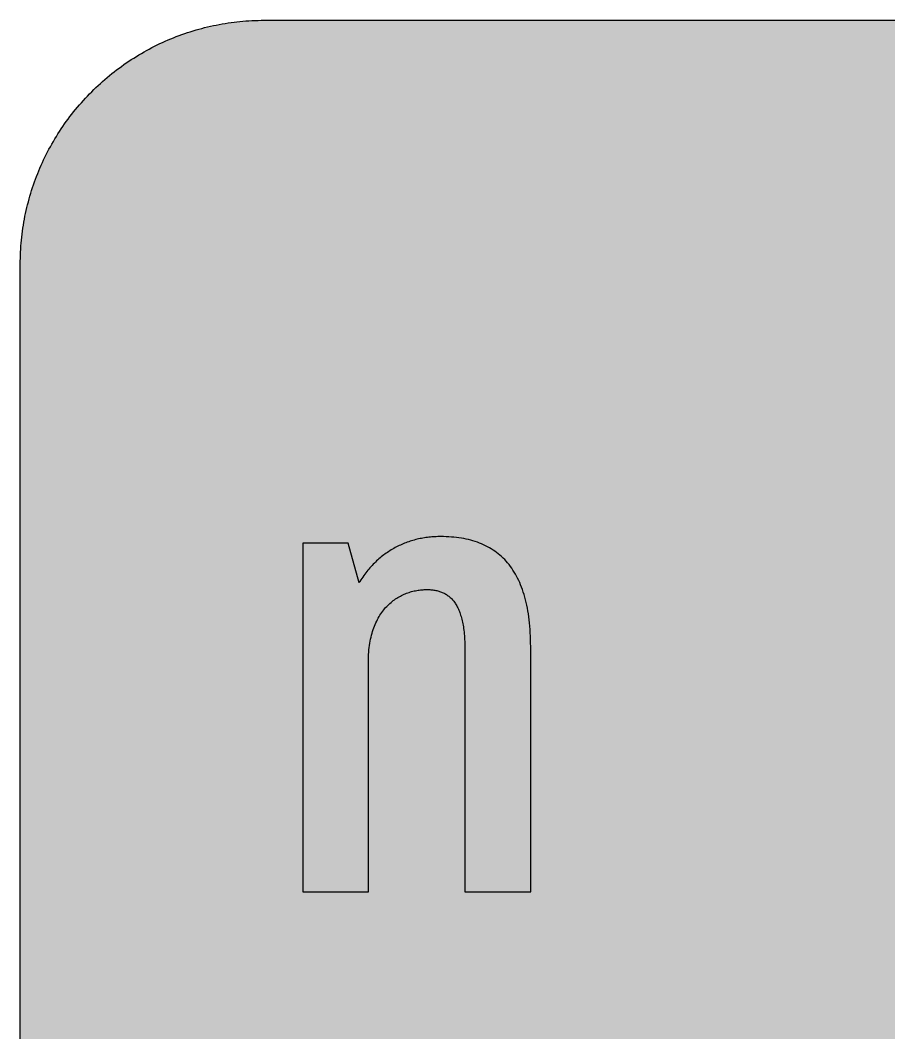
# Model space of a CAD drawing. Header units: millimetres. Extents: x 0 to 212, y 0 to 116.
# Drawn here: x 0.1 to 50.3, y 57.9 to 116.5 of the extents above; entities that cross this region are included whole.
import ezdxf

# ---------------------------------------------------------------- set-up
doc = ezdxf.new("R2010")
doc.units = ezdxf.units.MM

msp = doc.modelspace()

# ---------------------------------------------------------------- hatches: boundary and pattern name
for color, points in [(254, [(14.1633, 0.0536), (13.9878, 0.0533), (13.8125, 0.0559), (13.6373, 0.061), (13.462, 0.0686), (13.2893, 0.0787), (13.114, 0.0914), (12.9413, 0.1041), (12.7686, 0.1219), (12.5959, 0.1397), (12.4231, 0.16), (12.2504, 0.1829), (12.0777, 0.2057), (11.9075, 0.2337), (11.7373, 0.2616), (11.5672, 0.2921), (11.397, 0.3251), (11.2268, 0.3607), (11.0592, 0.3988), (10.8915, 0.4369), (10.7239, 0.4775), (10.5562, 0.5207), (10.3886, 0.5664), (10.2235, 0.6121), (10.0584, 0.6629), (9.8933, 0.7137), (9.7307, 0.7671), (9.5682, 0.8204), (9.4056, 0.8788), (9.2431, 0.9373), (9.083, 0.9982), (8.923, 1.0617), (8.763, 1.1252), (8.6055, 1.1938), (8.4455, 1.2624), (8.2906, 1.331), (8.1331, 1.4046), (7.9781, 1.4783), (7.8232, 1.5545), (7.6708, 1.6332), (7.5184, 1.7145), (7.366, 1.7958), (7.2161, 1.8796), (7.0663, 1.966), (6.919, 2.0523), (6.7716, 2.1438), (6.6243, 2.2352), (6.4795, 2.3266), (6.3348, 2.4232), (6.19, 2.5197), (6.0477, 2.6187), (5.908, 2.7178), (5.7683, 2.8194), (5.6286, 2.9235), (5.4915, 3.0302), (5.3543, 3.1369), (5.2197, 3.2461), (5.0851, 3.3579), (4.953, 3.4722), (4.8209, 3.5865), (4.6914, 3.7033), (4.5644, 3.8202), (4.4348, 3.9395), (4.3104, 4.0615), (4.1859, 4.1859), (4.0615, 4.3104), (3.9395, 4.4348), (3.8202, 4.5618), (3.7033, 4.6914), (3.5865, 4.8209), (3.4722, 4.953), (3.3579, 5.0851), (3.2487, 5.2197), (3.1369, 5.3543), (3.0302, 5.4915), (2.9235, 5.6286), (2.8194, 5.7683), (2.7178, 5.908), (2.6187, 6.0477), (2.5197, 6.19), (2.4232, 6.3348), (2.3266, 6.477), (2.2352, 6.6243), (2.1438, 6.7691), (2.0523, 6.919), (1.966, 7.0663), (1.8796, 7.2161), (1.7958, 7.366), (1.7145, 7.5184), (1.6332, 7.6708), (1.5545, 7.8232), (1.4783, 7.9781), (1.4046, 8.1331), (1.331, 8.2906), (1.2598, 8.4455), (1.1913, 8.603), (1.1252, 8.763), (1.0592, 8.923), (0.9982, 9.083), (0.9373, 9.2431), (0.8763, 9.4056), (0.8204, 9.5682), (0.7645, 9.7307), (0.7112, 9.8933), (0.6604, 10.0584), (0.6121, 10.2235), (0.5639, 10.3911), (0.5207, 10.5562), (0.4775, 10.7239), (0.4343, 10.8915), (0.3962, 11.0592), (0.3607, 11.2268), (0.3251, 11.397), (0.2921, 11.5672), (0.2616, 11.7373), (0.2311, 11.9075), (0.2057, 12.0802), (0.1803, 12.2504), (0.1575, 12.4231), (0.1372, 12.5959), (0.1194, 12.7686), (0.1041, 12.9413), (0.0889, 13.1166), (0.0787, 13.2893), (0.0686, 13.4645), (0.061, 13.6373), (0.0559, 13.8125), (0.0508, 13.9878), (0.0508, 14.163), (0.0522, 102.3592), (0.0508, 102.5322), (0.0559, 102.7074), (0.061, 102.8827), (0.0686, 103.058), (0.0787, 103.2307), (0.0889, 103.4059), (0.1041, 103.5787), (0.1194, 103.7514), (0.1372, 103.9241), (0.1575, 104.0968), (0.1803, 104.2695), (0.2057, 104.4423), (0.2311, 104.6124), (0.2616, 104.7826), (0.2921, 104.9528), (0.3251, 105.123), (0.3607, 105.2932), (0.3962, 105.4608), (0.4343, 105.6284), (0.4775, 105.7961), (0.5207, 105.9637), (0.5639, 106.1314), (0.6121, 106.2965), (0.6604, 106.4616), (0.7112, 106.6267), (0.7645, 106.7892), (0.8204, 106.9518), (0.8763, 107.1143), (0.9373, 107.2769), (0.9982, 107.4369), (1.0592, 107.5969), (1.1252, 107.757), (1.1913, 107.9144), (1.2598, 108.0745), (1.331, 108.2294), (1.4046, 108.3869), (1.4783, 108.5418), (1.5545, 108.6968), (1.6332, 108.8492), (1.7145, 109.0016), (1.7958, 109.154), (1.8796, 109.3038), (1.966, 109.4537), (2.0523, 109.601), (2.1438, 109.7483), (2.2352, 109.8956), (2.3266, 110.0404), (2.4232, 110.1852), (2.5197, 110.33), (2.6187, 110.4722), (2.7178, 110.6119), (2.8194, 110.7516), (2.9235, 110.8913), (3.0302, 111.0285), (3.1369, 111.1656), (3.2487, 111.3003), (3.3579, 111.4349), (3.4722, 111.567), (3.5865, 111.699), (3.7033, 111.8286), (3.8202, 111.9556), (3.9395, 112.0851), (4.0615, 112.2096), (4.1859, 112.334), (4.3104, 112.4585), (4.4348, 112.5804), (4.5644, 112.6998), (4.6914, 112.8166), (4.8209, 112.9335), (4.953, 113.0478), (5.0851, 113.1621), (5.2197, 113.2713), (5.3543, 113.3831), (5.4915, 113.4897), (5.6286, 113.5964), (5.7683, 113.7006), (5.908, 113.8022), (6.0477, 113.9012), (6.19, 114.0003), (6.3348, 114.0968), (6.4795, 114.1933), (6.6243, 114.2848), (6.7716, 114.3762), (6.919, 114.4676), (7.0663, 114.554), (7.2161, 114.6404), (7.366, 114.7242), (7.5184, 114.8055), (7.6708, 114.8867), (7.8232, 114.9655), (7.9781, 115.0417), (8.1331, 115.1153), (8.2906, 115.189), (8.4455, 115.2601), (8.6055, 115.3287), (8.763, 115.3947), (8.923, 115.4608), (9.083, 115.5217), (9.2431, 115.5827), (9.4056, 115.6437), (9.5682, 115.6995), (9.7307, 115.7554), (9.8933, 115.8088), (10.0584, 115.8596), (10.2235, 115.9078), (10.3886, 115.9561), (10.5562, 115.9993), (10.7239, 116.0424), (10.8915, 116.0856), (11.0592, 116.1237), (11.2268, 116.1593), (11.397, 116.1948), (11.5672, 116.2279), (11.7373, 116.2583), (11.9075, 116.2888), (12.0777, 116.3142), (12.2504, 116.3396), (12.4231, 116.3625), (12.5959, 116.3828), (12.7686, 116.4006), (12.9413, 116.4158), (13.114, 116.4311), (13.2893, 116.4412), (13.462, 116.4514), (13.6373, 116.459), (13.8125, 116.4641), (13.9878, 116.4692), (14.163, 116.4692), (197.6078, 116.4703), (197.7822, 116.4692), (197.9574, 116.4641), (198.1327, 116.459), (198.3054, 116.4514), (198.4807, 116.4412), (198.6534, 116.4311), (198.8287, 116.4158), (199.0014, 116.4006), (199.1741, 116.3828), (199.3468, 116.3625), (199.5195, 116.3396), (199.6897, 116.3142), (199.8624, 116.2888), (200.0326, 116.2583), (200.2028, 116.2279), (200.373, 116.1948), (200.5432, 116.1593), (200.7108, 116.1237), (200.8784, 116.0856), (201.0461, 116.0424), (201.2137, 115.9993), (201.3788, 115.9561), (201.5465, 115.9078), (201.7116, 115.8596), (201.8767, 115.8088), (202.0392, 115.7554), (202.2018, 115.6995), (202.3643, 115.6437), (202.5269, 115.5827), (202.6869, 115.5217), (202.8469, 115.4608), (203.007, 115.3947), (203.167, 115.3287), (203.3245, 115.2601), (203.4794, 115.189), (203.6369, 115.1153), (203.7918, 115.0417), (203.9468, 114.9655), (204.0992, 114.8867), (204.2516, 114.8055), (204.404, 114.7242), (204.5538, 114.6404), (204.7037, 114.554), (204.8535, 114.4676), (205.0009, 114.3762), (205.1456, 114.2848), (205.293, 114.1933), (205.4352, 114.0968), (205.58, 114.0003), (205.7222, 113.9012), (205.8619, 113.8022), (206.0016, 113.7006), (206.1413, 113.5964), (206.2785, 113.4897), (206.4156, 113.3831), (206.5503, 113.2713), (206.6849, 113.1621), (206.817, 113.0478), (206.949, 112.9335), (207.0786, 112.8166), (207.2081, 112.6998), (207.3351, 112.5804), (207.4596, 112.4585), (207.584, 112.334), (207.7085, 112.2096), (207.8304, 112.0851), (207.9498, 111.9556), (208.0666, 111.8286), (208.1835, 111.699), (208.2978, 111.567), (208.4121, 111.4349), (208.5238, 111.3003), (208.6331, 111.1656), (208.7397, 111.0285), (208.8464, 110.8913), (208.9506, 110.7516), (209.0522, 110.6119), (209.1512, 110.4722), (209.2503, 110.33), (209.3468, 110.1852), (209.4433, 110.0404), (209.5348, 109.8956), (209.6262, 109.7483), (209.7176, 109.601), (209.804, 109.4537), (209.8904, 109.3038), (209.9742, 109.154), (210.0555, 109.0016), (210.1367, 108.8492), (210.2155, 108.6968), (210.2917, 108.5418), (210.3653, 108.3869), (210.439, 108.2294), (210.5076, 108.0745), (210.5762, 107.9144), (210.6447, 107.757), (210.7082, 107.5969), (210.7717, 107.4369), (210.8327, 107.2769), (210.8911, 107.1143), (210.9495, 106.9518), (211.0029, 106.7892), (211.0562, 106.6267), (211.107, 106.4616), (211.1578, 106.2965), (211.2035, 106.1314), (211.2493, 105.9637), (211.2924, 105.7961), (211.3331, 105.6284), (211.3712, 105.4608), (211.4093, 105.2932), (211.4448, 105.123), (211.4779, 104.9528), (211.5083, 104.7826), (211.5363, 104.6124), (211.5642, 104.4423), (211.5871, 104.2695), (211.6099, 104.0968), (211.6303, 103.9241), (211.648, 103.7514), (211.6658, 103.5787), (211.6785, 103.4059), (211.6912, 103.2307), (211.7014, 103.058), (211.709, 102.8827), (211.7141, 102.7074), (211.7166, 102.5322), (211.7166, 102.3569), (211.7189, 14.1647), (211.7166, 13.9878), (211.7141, 13.8125), (211.709, 13.6373), (211.7014, 13.4645), (211.6912, 13.2893), (211.6785, 13.1166), (211.6658, 12.9413), (211.648, 12.7686), (211.6303, 12.5959), (211.6099, 12.4231), (211.5871, 12.2504), (211.5642, 12.0802), (211.5363, 11.9075), (211.5083, 11.7373), (211.4779, 11.5672), (211.4448, 11.397), (211.4093, 11.2268), (211.3712, 11.0592), (211.3331, 10.8915), (211.2924, 10.7239), (211.2493, 10.5562), (211.2035, 10.3911), (211.1578, 10.2235), (211.107, 10.0584), (211.0562, 9.8933), (211.0029, 9.7307), (210.9495, 9.5682), (210.8911, 9.4056), (210.8327, 9.2431), (210.7717, 9.083), (210.7082, 8.923), (210.6447, 8.763), (210.5762, 8.603), (210.5076, 8.4455), (210.439, 8.2906), (210.3653, 8.1331), (210.2917, 7.9781), (210.2155, 7.8232), (210.1367, 7.6708), (210.0555, 7.5184), (209.9742, 7.366), (209.8904, 7.2161), (209.804, 7.0663), (209.7176, 6.919), (209.6262, 6.7691), (209.5348, 6.6243), (209.4433, 6.477), (209.3468, 6.3348), (209.2503, 6.19), (209.1512, 6.0477), (209.0522, 5.908), (208.9506, 5.7683), (208.8464, 5.6286), (208.7397, 5.4915), (208.6331, 5.3543), (208.5238, 5.2197), (208.4121, 5.0851), (208.2978, 4.953), (208.1835, 4.8209), (208.0666, 4.6914), (207.9498, 4.5618), (207.8304, 4.4348), (207.7085, 4.3104), (207.584, 4.1859), (207.4596, 4.0615), (207.3351, 3.9395), (207.2081, 3.8202), (207.0786, 3.7033), (206.949, 3.5865), (206.817, 3.4722), (206.6849, 3.3579), (206.5503, 3.2461), (206.4156, 3.1369), (206.2785, 3.0302), (206.1413, 2.9235), (206.0016, 2.8194), (205.8619, 2.7178), (205.7222, 2.6187), (205.58, 2.5197), (205.4352, 2.4232), (205.293, 2.3266), (205.1456, 2.2352), (205.0009, 2.1438), (204.8535, 2.0523), (204.7037, 1.966), (204.5538, 1.8796), (204.404, 1.7958), (204.2516, 1.7145), (204.0992, 1.6332), (203.9468, 1.5545), (203.7918, 1.4783), (203.6369, 1.4046), (203.4794, 1.331), (203.3245, 1.2624), (203.167, 1.1938), (203.007, 1.1252), (202.8469, 1.0617), (202.6869, 0.9982), (202.5269, 0.9373), (202.3643, 0.8788), (202.2018, 0.8204), (202.0392, 0.7671), (201.8767, 0.7137), (201.7116, 0.6629), (201.5465, 0.6121), (201.3788, 0.5664), (201.2137, 0.5207), (201.0461, 0.4775), (200.8784, 0.4369), (200.7108, 0.3988), (200.5432, 0.3607), (200.373, 0.3251), (200.2028, 0.2921), (200.0326, 0.2616), (199.8624, 0.2337), (199.6897, 0.2057), (199.5195, 0.1829), (199.3468, 0.16), (199.1741, 0.1397), (199.0014, 0.1219), (198.8287, 0.1041), (198.6534, 0.0914), (198.4807, 0.0787), (198.3054, 0.0686), (198.1327, 0.061), (197.9574, 0.0559), (197.7822, 0.0533), (197.6069, 0.0533)]), (59, [(29.5949, 66.0231), (29.5949, 80.2248), (29.5935, 80.4291), (29.5885, 80.6298), (29.5808, 80.8304), (29.5732, 81.0235), (29.5605, 81.214), (29.5453, 81.4019), (29.5275, 81.5873), (29.5097, 81.7677), (29.4869, 81.9429), (29.4615, 82.1182), (29.4335, 82.2884), (29.403, 82.4535), (29.37, 82.616), (29.3345, 82.7761), (29.2964, 82.931), (29.2557, 83.0834), (29.2125, 83.2333), (29.1668, 83.378), (29.1186, 83.5203), (29.0678, 83.66), (29.0144, 83.7946), (28.9585, 83.9267), (28.9001, 84.0562), (28.8392, 84.1807), (28.7757, 84.3026), (28.7096, 84.422), (28.641, 84.5363), (28.5699, 84.648), (28.4963, 84.7573), (28.4201, 84.8639), (28.3413, 84.9655), (28.26, 85.0646), (28.1762, 85.1611), (28.0899, 85.2526), (28.001, 85.3415), (27.9095, 85.4278), (27.8181, 85.5116), (27.7216, 85.5904), (27.6225, 85.6666), (27.5209, 85.7402), (27.4193, 85.8114), (27.3126, 85.8774), (27.2059, 85.9409), (27.0942, 86.0019), (26.9824, 86.0603), (26.8681, 86.1136), (26.7487, 86.167), (26.6294, 86.2152), (26.5074, 86.2609), (26.383, 86.3041), (26.256, 86.3422), (26.1264, 86.3803), (25.9944, 86.4133), (25.8597, 86.4438), (25.7251, 86.4718), (25.5854, 86.4946), (25.4457, 86.5175), (25.3009, 86.5353), (25.1562, 86.5505), (25.0063, 86.5632), (24.8564, 86.5734), (24.704, 86.581), (24.5491, 86.5861), (24.3916, 86.5861), (24.3053, 86.5861), (24.2189, 86.5861), (24.1325, 86.581), (24.0462, 86.5784), (23.9598, 86.5734), (23.8735, 86.5657), (23.7871, 86.5581), (23.7007, 86.548), (23.6144, 86.5378), (23.5306, 86.5276), (23.4467, 86.5149), (23.3604, 86.4997), (23.2766, 86.4845), (23.1927, 86.4692), (23.1089, 86.4489), (23.0251, 86.4311), (22.9438, 86.4108), (22.86, 86.3879), (22.7787, 86.3651), (22.6974, 86.3422), (22.6162, 86.3168), (22.5349, 86.2889), (22.4536, 86.2609), (22.3749, 86.2305), (22.2936, 86.2), (22.2148, 86.1695), (22.1361, 86.1339), (22.0574, 86.1009), (21.9812, 86.0628), (21.9024, 86.0273), (21.8262, 85.9866), (21.75, 85.9485), (21.6738, 85.9053), (21.6002, 85.8622), (21.524, 85.819), (21.4503, 85.7733), (21.3766, 85.725), (21.3055, 85.6767), (21.2319, 85.6259), (21.1607, 85.5751), (21.0896, 85.5243), (21.0185, 85.4685), (20.9499, 85.4126), (20.8813, 85.3567), (20.8128, 85.2983), (20.7442, 85.2373), (20.6781, 85.1764), (20.6121, 85.1154), (20.5461, 85.0494), (20.4826, 84.9859), (20.4165, 84.9173), (20.3556, 84.8487), (20.2921, 84.7801), (20.2311, 84.7065), (20.1701, 84.6353), (20.1092, 84.5591), (20.0508, 84.4829), (19.9923, 84.4067), (19.9339, 84.328), (19.878, 84.2467), (19.8222, 84.1654), (19.7663, 84.0816), (19.7129, 83.9978), (19.6596, 83.9089), (19.0391, 86.2016), (16.3999, 86.2016), (16.3999, 66.0231), (20.2036, 66.0231), (20.2036, 79.332), (20.2032, 79.4766), (20.2082, 79.6188), (20.2133, 79.7585), (20.2235, 79.8957), (20.2362, 80.0303), (20.2489, 80.1599), (20.2667, 80.2894), (20.2844, 80.4139), (20.3073, 80.5358), (20.3302, 80.6552), (20.3556, 80.772), (20.3835, 80.8863), (20.414, 80.9955), (20.447, 81.1047), (20.48, 81.2089), (20.5181, 81.313), (20.5562, 81.4121), (20.5943, 81.5086), (20.6375, 81.6051), (20.6807, 81.6966), (20.7264, 81.7855), (20.7721, 81.8718), (20.8204, 81.9582), (20.8712, 82.0395), (20.922, 82.1182), (20.9753, 82.1944), (21.0312, 82.2706), (21.0871, 82.3417), (21.143, 82.4103), (21.2014, 82.4789), (21.2623, 82.5424), (21.3233, 82.6059), (21.3843, 82.6668), (21.4478, 82.7253), (21.5113, 82.7811), (21.5773, 82.8345), (21.6433, 82.8853), (21.7094, 82.9335), (21.778, 82.9818), (21.844, 83.025), (21.9151, 83.0682), (21.9837, 83.1088), (22.0548, 83.1469), (22.1259, 83.185), (22.1971, 83.218), (22.2682, 83.251), (22.3393, 83.2815), (22.413, 83.3095), (22.4841, 83.3374), (22.5577, 83.3603), (22.6314, 83.3831), (22.7051, 83.406), (22.7787, 83.4238), (22.8524, 83.4415), (22.926, 83.4568), (22.9997, 83.472), (23.0734, 83.4847), (23.1445, 83.4949), (23.2181, 83.5025), (23.2918, 83.5101), (23.3629, 83.5152), (23.4366, 83.5203), (23.5077, 83.5228), (23.5788, 83.5228), (23.6398, 83.5228), (23.7007, 83.5203), (23.7617, 83.5177), (23.8201, 83.5127), (23.8785, 83.5076), (23.937, 83.5025), (23.9954, 83.4923), (24.0513, 83.4847), (24.1071, 83.4746), (24.163, 83.4619), (24.2189, 83.4492), (24.2722, 83.4339), (24.3256, 83.4161), (24.3789, 83.3984), (24.4297, 83.3806), (24.4805, 83.3577), (24.5313, 83.3374), (24.5796, 83.312), (24.6278, 83.2866), (24.6761, 83.2587), (24.7218, 83.2307), (24.7675, 83.2002), (24.8133, 83.1672), (24.8564, 83.1342), (24.9022, 83.0986), (24.9428, 83.0605), (24.986, 83.0199), (25.0266, 82.9793), (25.0647, 82.9361), (25.1028, 82.8904), (25.1409, 82.8446), (25.179, 82.7938), (25.2146, 82.743), (25.2501, 82.6897), (25.2832, 82.6364), (25.3162, 82.5779), (25.3492, 82.5195), (25.3797, 82.4586), (25.4102, 82.3951), (25.4381, 82.329), (25.466, 82.2604), (25.4914, 82.1893), (25.5168, 82.1182), (25.5422, 82.042), (25.5651, 81.9658), (25.588, 81.8871), (25.6108, 81.8058), (25.6286, 81.722), (25.6489, 81.6356), (25.6667, 81.5467), (25.6845, 81.4553), (25.6997, 81.3613), (25.7124, 81.2648), (25.7251, 81.1657), (25.7378, 81.0641), (25.748, 80.96), (25.7581, 80.8533), (25.7658, 80.7441), (25.7734, 80.6323), (25.7785, 80.5155), (25.7835, 80.3986), (25.7886, 80.2792), (25.7886, 80.1548), (25.7912, 80.0303), (25.7912, 66.0231)])]:
    msp.add_hatch(color=color).paths.add_polyline_path(points)
h = msp.add_hatch(color=59)
h.paths.add_polyline_path([(14.1633, 3.5814), (13.8887, 3.5839), (13.6169, 3.5941), (13.3477, 3.6119), (13.081, 3.6347), (12.8143, 3.6652), (12.5501, 3.7008), (12.2885, 3.7465), (12.0294, 3.7948), (11.7729, 3.8506), (11.5164, 3.9141), (11.2649, 3.9827), (11.016, 4.0564), (10.7671, 4.1351), (10.5232, 4.2215), (10.2819, 4.3129), (10.0432, 4.412), (9.8069, 4.5161), (9.5733, 4.6228), (9.3447, 4.7371), (9.1186, 4.8565), (8.8951, 4.9809), (8.6741, 5.113), (8.4582, 5.2476), (8.2448, 5.3873), (8.0366, 5.5321), (7.8308, 5.682), (7.6276, 5.8369), (7.4295, 5.9969), (7.2365, 6.1595), (7.046, 6.3297), (6.8605, 6.5024), (6.6777, 6.6802), (6.5024, 6.8605), (6.3271, 7.046), (6.1595, 7.2365), (5.9969, 7.432), (5.8369, 7.6302), (5.682, 7.8308), (5.5321, 8.0366), (5.3873, 8.2448), (5.2451, 8.4582), (5.1105, 8.6741), (4.9809, 8.8951), (4.8565, 9.1186), (4.7371, 9.3447), (4.6228, 9.5758), (4.5136, 9.8069), (4.4094, 10.0432), (4.3129, 10.2819), (4.2215, 10.5232), (4.1351, 10.7696), (4.0538, 11.016), (3.9802, 11.2649), (3.9116, 11.5189), (3.8506, 11.7729), (3.7948, 12.0294), (3.744, 12.2911), (3.7008, 12.5527), (3.6627, 12.8143), (3.6322, 13.081), (3.6093, 13.3502), (3.5916, 13.6195), (3.5814, 13.8913), (3.5789, 14.163), (3.58, 102.3592), (3.5814, 102.6312), (3.5916, 102.903), (3.6093, 103.1723), (3.6322, 103.439), (3.6627, 103.7057), (3.7008, 103.9698), (3.744, 104.2314), (3.7948, 104.4905), (3.8506, 104.7471), (3.9116, 105.0036), (3.9802, 105.2551), (4.0538, 105.504), (4.1351, 105.7529), (4.2215, 105.9967), (4.3129, 106.238), (4.4094, 106.4768), (4.5136, 106.713), (4.6228, 106.9467), (4.7371, 107.1753), (4.8565, 107.4014), (4.9809, 107.6249), (5.1105, 107.8459), (5.2451, 108.0618), (5.3873, 108.2751), (5.5321, 108.4834), (5.682, 108.6891), (5.8369, 108.8923), (5.9969, 109.0905), (6.1595, 109.2835), (6.3271, 109.474), (6.5024, 109.6594), (6.6777, 109.8423), (6.8605, 110.0176), (7.046, 110.1928), (7.2365, 110.3605), (7.4295, 110.523), (7.6276, 110.683), (7.8308, 110.838), (8.0366, 110.9878), (8.2448, 111.1326), (8.4582, 111.2749), (8.6741, 111.4095), (8.8951, 111.539), (9.1186, 111.6635), (9.3447, 111.7829), (9.5733, 111.8972), (9.8069, 112.0064), (10.0432, 112.1105), (10.2819, 112.207), (10.5232, 112.2985), (10.7671, 112.3848), (11.016, 112.4661), (11.2649, 112.5398), (11.5164, 112.6084), (11.7729, 112.6693), (12.0294, 112.7252), (12.2885, 112.776), (12.5501, 112.8192), (12.8143, 112.8573), (13.081, 112.8878), (13.3477, 112.9106), (13.6169, 112.9284), (13.8887, 112.9386), (14.163, 112.9411), (197.6078, 112.9425), (197.8787, 112.9386), (198.1505, 112.9284), (198.4197, 112.9106), (198.689, 112.8878), (198.9557, 112.8573), (199.2173, 112.8192), (199.4789, 112.776), (199.7405, 112.7252), (199.9971, 112.6693), (200.2511, 112.6084), (200.5051, 112.5398), (200.754, 112.4661), (201.0004, 112.3848), (201.2467, 112.2985), (201.488, 112.207), (201.7268, 112.1105), (201.963, 112.0064), (202.1942, 111.8972), (202.4253, 111.7829), (202.6514, 111.6635), (202.8749, 111.539), (203.0959, 111.4095), (203.3118, 111.2749), (203.5251, 111.1326), (203.7334, 110.9878), (203.9391, 110.838), (204.1398, 110.683), (204.3379, 110.523), (204.5335, 110.3605), (204.724, 110.1928), (204.9094, 110.0176), (205.0898, 109.8423), (205.2676, 109.6594), (205.4403, 109.474), (205.6105, 109.2835), (205.773, 109.0905), (205.933, 108.8923), (206.088, 108.6891), (206.2378, 108.4834), (206.3826, 108.2751), (206.5223, 108.0618), (206.6569, 107.8459), (206.789, 107.6249), (206.9135, 107.4014), (207.0329, 107.1753), (207.1472, 106.9467), (207.2538, 106.713), (207.358, 106.4768), (207.457, 106.238), (207.5485, 105.9967), (207.6348, 105.7529), (207.7136, 105.504), (207.7872, 105.2551), (207.8558, 105.0036), (207.9193, 104.7471), (207.9752, 104.4905), (208.0235, 104.2314), (208.0692, 103.9698), (208.1047, 103.7057), (208.1352, 103.439), (208.1581, 103.1723), (208.1759, 102.903), (208.186, 102.6312), (208.1911, 102.3569), (208.1911, 14.1647), (208.186, 13.8913), (208.1759, 13.6195), (208.1581, 13.3502), (208.1352, 13.081), (208.1047, 12.8143), (208.0692, 12.5527), (208.0235, 12.2911), (207.9752, 12.0294), (207.9193, 11.7729), (207.8558, 11.5189), (207.7872, 11.2649), (207.7136, 11.016), (207.6348, 10.7696), (207.5485, 10.5232), (207.457, 10.2819), (207.358, 10.0432), (207.2538, 9.8069), (207.1472, 9.5758), (207.0329, 9.3447), (206.9135, 9.1186), (206.789, 8.8951), (206.6569, 8.6741), (206.5223, 8.4582), (206.3826, 8.2448), (206.2378, 8.0366), (206.088, 7.8308), (205.933, 7.6302), (205.773, 7.432), (205.6105, 7.2365), (205.4403, 7.046), (205.2676, 6.8605), (205.0898, 6.6802), (204.9094, 6.5024), (204.724, 6.3297), (204.5335, 6.1595), (204.3379, 5.9969), (204.1398, 5.8369), (203.9391, 5.682), (203.7334, 5.5321), (203.5251, 5.3873), (203.3118, 5.2476), (203.0959, 5.113), (202.8749, 4.9809), (202.6514, 4.8565), (202.4253, 4.7371), (202.1942, 4.6228), (201.963, 4.5161), (201.7268, 4.412), (201.488, 4.3129), (201.2467, 4.2215), (201.0004, 4.1351), (200.754, 4.0564), (200.5051, 3.9827), (200.2511, 3.9141), (199.9971, 3.8506), (199.7405, 3.7948), (199.4789, 3.7465), (199.2173, 3.7008), (198.9557, 3.6652), (198.689, 3.6347), (198.4197, 3.6119), (198.1505, 3.5941), (197.8787, 3.5839), (197.6069, 3.5789)])
h.paths.add_polyline_path([(14.1633, 8.8731), (14.0259, 8.8748), (13.8887, 8.8798), (13.7541, 8.8875), (13.622, 8.9002), (13.4874, 8.9154), (13.3553, 8.9332), (13.2258, 8.9535), (13.0962, 8.9789), (12.9667, 9.0068), (12.8397, 9.0373), (12.7127, 9.0729), (12.5882, 9.1084), (12.4663, 9.1491), (12.3419, 9.1923), (12.2225, 9.238), (12.1031, 9.2888), (11.9837, 9.3396), (11.8694, 9.3929), (11.7526, 9.4513), (11.6408, 9.5098), (11.5291, 9.5733), (11.4198, 9.6368), (11.3106, 9.7053), (11.2039, 9.7765), (11.0998, 9.8476), (10.9957, 9.9238), (10.8966, 10), (10.7975, 10.0787), (10.6985, 10.1625), (10.6045, 10.2464), (10.5105, 10.3327), (10.4216, 10.4216), (10.3327, 10.5131), (10.2464, 10.6045), (10.16, 10.701), (10.0787, 10.7975), (10, 10.8966), (9.9212, 10.9982), (9.8476, 11.0998), (9.7739, 11.2039), (9.7053, 11.3106), (9.6368, 11.4198), (9.5707, 11.5291), (9.5098, 11.6408), (9.4488, 11.7551), (9.3929, 11.8694), (9.337, 11.9863), (9.2862, 12.1031), (9.238, 12.2225), (9.1923, 12.3444), (9.1491, 12.4663), (9.1084, 12.5908), (9.0703, 12.7152), (9.0373, 12.8397), (9.0068, 12.9692), (8.9789, 13.0962), (8.9535, 13.2258), (8.9306, 13.3579), (8.9129, 13.4899), (8.8976, 13.622), (8.8849, 13.7566), (8.8773, 13.8913), (8.8722, 14.0259), (8.8697, 14.163), (8.8717, 102.3592), (8.8722, 102.4941), (8.8773, 102.6312), (8.8849, 102.7659), (8.8976, 102.8979), (8.9129, 103.0326), (8.9306, 103.1646), (8.9535, 103.2942), (8.9789, 103.4237), (9.0068, 103.5533), (9.0373, 103.6803), (9.0703, 103.8073), (9.1084, 103.9317), (9.1491, 104.0536), (9.1923, 104.1781), (9.238, 104.2975), (9.2862, 104.4169), (9.337, 104.5362), (9.3929, 104.6505), (9.4488, 104.7674), (9.5098, 104.8791), (9.5707, 104.9909), (9.6368, 105.1001), (9.7053, 105.2093), (9.7739, 105.316), (9.8476, 105.4202), (9.9212, 105.5243), (10, 105.6234), (10.0787, 105.7224), (10.16, 105.8215), (10.2464, 105.9155), (10.3327, 106.0094), (10.4216, 106.0983), (10.5105, 106.1872), (10.6045, 106.2736), (10.6985, 106.36), (10.7975, 106.4412), (10.8966, 106.52), (10.9957, 106.5987), (11.0998, 106.6724), (11.2039, 106.746), (11.3106, 106.8146), (11.4198, 106.8832), (11.5291, 106.9492), (11.6408, 107.0102), (11.7526, 107.0712), (11.8694, 107.127), (11.9837, 107.1829), (12.1031, 107.2337), (12.2225, 107.282), (12.3419, 107.3277), (12.4663, 107.3709), (12.5882, 107.4115), (12.7127, 107.4496), (12.8397, 107.4826), (12.9667, 107.5131), (13.0962, 107.5411), (13.2258, 107.5665), (13.3553, 107.5893), (13.4874, 107.6071), (13.622, 107.6223), (13.7541, 107.635), (13.8887, 107.6427), (14.0259, 107.6477), (14.163, 107.6503), (197.6078, 107.6508), (197.7441, 107.6477), (197.8787, 107.6427), (198.0133, 107.635), (198.1479, 107.6223), (198.28, 107.6071), (198.4121, 107.5893), (198.5442, 107.5665), (198.6737, 107.5411), (198.8007, 107.5131), (198.9303, 107.4826), (199.0547, 107.4496), (199.1792, 107.4115), (199.3036, 107.3709), (199.4256, 107.3277), (199.5475, 107.282), (199.6669, 107.2337), (199.7837, 107.1829), (199.9005, 107.127), (200.0148, 107.0712), (200.1291, 107.0102), (200.2409, 106.9492), (200.3501, 106.8832), (200.4593, 106.8146), (200.566, 106.746), (200.6702, 106.6724), (200.7718, 106.5987), (200.8734, 106.52), (200.9724, 106.4412), (201.0689, 106.36), (201.1655, 106.2736), (201.2569, 106.1872), (201.3483, 106.0983), (201.4372, 106.0094), (201.5236, 105.9155), (201.6074, 105.8215), (201.6912, 105.7224), (201.77, 105.6234), (201.8462, 105.5243), (201.9224, 105.4202), (201.9935, 105.316), (202.0646, 105.2093), (202.1332, 105.1001), (202.1967, 104.9909), (202.2602, 104.8791), (202.3186, 104.7674), (202.377, 104.6505), (202.4304, 104.5362), (202.4812, 104.4169), (202.532, 104.2975), (202.5777, 104.1781), (202.6209, 104.0536), (202.6615, 103.9317), (202.6971, 103.8073), (202.7326, 103.6803), (202.7631, 103.5533), (202.7911, 103.4237), (202.8165, 103.2942), (202.8368, 103.1646), (202.8546, 103.0326), (202.8698, 102.8979), (202.8825, 102.7659), (202.8901, 102.6312), (202.8952, 102.4941), (202.8977, 102.3569), (202.8994, 14.1647), (202.8952, 14.0259), (202.8901, 13.8913), (202.8825, 13.7566), (202.8698, 13.622), (202.8546, 13.4899), (202.8368, 13.3579), (202.8165, 13.2258), (202.7911, 13.0962), (202.7631, 12.9692), (202.7326, 12.8397), (202.6971, 12.7152), (202.6615, 12.5908), (202.6209, 12.4663), (202.5777, 12.3444), (202.532, 12.2225), (202.4812, 12.1031), (202.4304, 11.9863), (202.377, 11.8694), (202.3186, 11.7551), (202.2602, 11.6408), (202.1967, 11.5291), (202.1332, 11.4198), (202.0646, 11.3106), (201.9935, 11.2039), (201.9224, 11.0998), (201.8462, 10.9982), (201.77, 10.8966), (201.6912, 10.7975), (201.6074, 10.701), (201.5236, 10.6045), (201.4372, 10.5131), (201.3483, 10.4216), (201.2569, 10.3327), (201.1655, 10.2464), (201.0689, 10.1625), (200.9724, 10.0787), (200.8734, 10), (200.7718, 9.9238), (200.6702, 9.8476), (200.566, 9.7765), (200.4593, 9.7053), (200.3501, 9.6368), (200.2409, 9.5733), (200.1291, 9.5098), (200.0148, 9.4513), (199.9005, 9.3929), (199.7837, 9.3396), (199.6669, 9.2888), (199.5475, 9.238), (199.4256, 9.1923), (199.3036, 9.1491), (199.1792, 9.1084), (199.0547, 9.0729), (198.9303, 9.0373), (198.8007, 9.0068), (198.6737, 8.9789), (198.5442, 8.9535), (198.4121, 8.9332), (198.28, 8.9154), (198.1479, 8.9002), (198.0133, 8.8875), (197.8787, 8.8798), (197.7441, 8.8748), (197.6069, 8.8722)], flags=16)
h = msp.add_hatch(color=59)
h.paths.add_polyline_path([(47.2115, 74.8312), (47.2115, 77.0431), (47.2084, 77.3278), (47.2059, 77.6097), (47.1983, 77.8866), (47.1907, 78.1583), (47.1805, 78.4276), (47.1653, 78.6943), (47.15, 78.9559), (47.1297, 79.2124), (47.1094, 79.4664), (47.084, 79.7154), (47.0586, 79.9592), (47.0281, 80.2005), (46.9951, 80.4367), (46.9595, 80.6679), (46.9214, 80.8965), (46.8808, 81.12), (46.8351, 81.3384), (46.7893, 81.5543), (46.7385, 81.7651), (46.6852, 81.9734), (46.6268, 82.1741), (46.5684, 82.3722), (46.5049, 82.5678), (46.4388, 82.7557), (46.3702, 82.9412), (46.2966, 83.1215), (46.2204, 83.2993), (46.1416, 83.4695), (46.0578, 83.6371), (45.9715, 83.8022), (45.8826, 83.9597), (45.7886, 84.1146), (45.6921, 84.2645), (45.593, 84.4093), (45.4889, 84.549), (45.3796, 84.6861), (45.2704, 84.8157), (45.1536, 84.9427), (45.0342, 85.0671), (44.9123, 85.184), (44.7853, 85.2957), (44.6557, 85.405), (44.5211, 85.5091), (44.384, 85.6082), (44.2417, 85.7021), (44.0944, 85.7936), (43.9445, 85.8774), (43.7896, 85.9587), (43.6321, 86.0349), (43.467, 86.1035), (43.3019, 86.1695), (43.1292, 86.233), (42.9539, 86.2889), (42.7736, 86.3397), (42.5907, 86.3879), (42.4028, 86.4286), (42.2097, 86.4667), (42.0116, 86.4972), (41.8084, 86.5251), (41.6027, 86.548), (41.3918, 86.5657), (41.1759, 86.5784), (40.955, 86.5861), (40.7314, 86.5861), (40.5079, 86.5861), (40.292, 86.5784), (40.0761, 86.5657), (39.8653, 86.548), (39.6596, 86.5276), (39.4564, 86.4997), (39.2582, 86.4667), (39.0627, 86.4311), (38.8696, 86.3879), (38.6817, 86.3422), (38.4988, 86.2914), (38.3184, 86.233), (38.1406, 86.172), (37.9679, 86.1035), (37.7977, 86.0323), (37.6326, 85.9536), (37.4701, 85.8723), (37.3101, 85.7834), (37.1551, 85.6894), (37.0053, 85.5904), (36.8579, 85.4888), (36.7132, 85.3796), (36.5709, 85.2653), (36.4363, 85.1459), (36.3017, 85.0189), (36.1721, 84.8893), (36.0451, 84.7547), (35.9232, 84.6125), (35.8038, 84.4652), (35.687, 84.3128), (35.5752, 84.1553), (35.4686, 83.9927), (35.3619, 83.8251), (35.2603, 83.6498), (35.1638, 83.4695), (35.0672, 83.2841), (34.9758, 83.0936), (34.8894, 82.8954), (34.8056, 82.6948), (34.7243, 82.4865), (34.6456, 82.2731), (34.5719, 82.0522), (34.5008, 81.8261), (34.4348, 81.595), (34.3713, 81.3587), (34.3103, 81.1149), (34.2519, 80.8685), (34.1986, 80.612), (34.1478, 80.3529), (34.0995, 80.0862), (34.0563, 79.8144), (34.0157, 79.535), (33.9801, 79.2505), (33.9446, 78.961), (33.9141, 78.6638), (33.8861, 78.3615), (33.8633, 78.0542), (33.843, 77.7392), (33.8252, 77.4192), (33.8099, 77.0915), (33.7998, 76.7588), (33.7896, 76.421), (33.7871, 76.0755), (33.7845, 75.7225), (33.7871, 75.3339), (33.7947, 74.9579), (33.8074, 74.5871), (33.8277, 74.229), (33.8506, 73.8784), (33.8785, 73.5381), (33.9141, 73.2053), (33.9522, 72.8828), (33.9954, 72.5678), (34.0436, 72.263), (34.097, 71.9684), (34.1528, 71.6788), (34.2138, 71.3994), (34.2798, 71.1276), (34.351, 70.866), (34.4246, 70.6095), (34.5034, 70.3631), (34.5872, 70.1243), (34.6735, 69.8932), (34.765, 69.6697), (34.859, 69.4512), (34.9555, 69.2429), (35.0571, 69.0423), (35.1638, 68.8467), (35.273, 68.6587), (35.3847, 68.4784), (35.499, 68.3057), (35.6184, 68.138), (35.7403, 67.978), (35.8648, 67.8231), (35.9918, 67.6758), (36.1213, 67.5335), (36.256, 67.3989), (36.3906, 67.2694), (36.5303, 67.1474), (36.67, 67.0306), (36.8148, 66.9188), (36.9595, 66.8122), (37.1094, 66.7106), (37.2593, 66.6166), (37.4117, 66.5251), (37.5666, 66.4413), (37.7215, 66.36), (37.8816, 66.2838), (38.0416, 66.2153), (38.2041, 66.1492), (38.3667, 66.0883), (38.5318, 66.0298), (38.6969, 65.979), (38.8645, 65.9308), (39.0347, 65.8851), (39.2049, 65.847), (39.3776, 65.8089), (39.5478, 65.7758), (39.7231, 65.7479), (39.8958, 65.7225), (40.071, 65.6996), (40.2488, 65.6819), (40.4241, 65.6666), (40.6019, 65.6539), (40.7772, 65.6438), (40.955, 65.6387), (41.1328, 65.6336), (41.3131, 65.6336), (41.4122, 65.6336), (41.5112, 65.6361), (41.6128, 65.6387), (41.7119, 65.6412), (41.8109, 65.6463), (41.9125, 65.6539), (42.0116, 65.659), (42.1107, 65.6666), (42.2097, 65.6768), (42.3088, 65.6869), (42.4078, 65.6971), (42.5069, 65.7098), (42.606, 65.7225), (42.7025, 65.7352), (42.8015, 65.7504), (42.8981, 65.7657), (42.9946, 65.7809), (43.0936, 65.7962), (43.1902, 65.8139), (43.2841, 65.8343), (43.3807, 65.852), (43.4746, 65.8724), (43.5712, 65.8927), (43.6651, 65.913), (43.7591, 65.9359), (43.8506, 65.9562), (43.9445, 65.979), (44.036, 66.0044), (44.1274, 66.0273), (44.2189, 66.0527), (44.3078, 66.0781), (44.3967, 66.1035), (44.4856, 66.1289), (44.5745, 66.1568), (44.6608, 66.1822), (44.7472, 66.2102), (44.8335, 66.2381), (44.9199, 66.2661), (45.0037, 66.2965), (45.0875, 66.3245), (45.1688, 66.355), (45.2501, 66.3829), (45.3314, 66.4134), (45.4127, 66.4439), (45.4914, 66.4743), (45.5676, 66.5048), (45.6463, 66.5353), (45.7225, 66.5658), (45.7962, 66.5963), (45.8699, 66.6293), (45.9435, 66.6598), (46.0146, 66.6902), (46.0858, 66.7233), (46.1543, 66.7537), (46.2229, 66.7868), (46.2915, 66.8172), (46.3575, 66.8503), (46.421, 66.8807), (46.4845, 66.9112), (46.548, 66.9442), (46.609, 66.9747), (46.6674, 67.0077), (46.7258, 67.0382), (46.7843, 67.0687), (45.66, 69.9036), (45.5905, 69.8703), (45.5244, 69.8373), (45.4558, 69.8068), (45.3898, 69.7738), (45.3238, 69.7433), (45.2552, 69.7128), (45.1891, 69.6849), (45.1231, 69.6544), (45.0545, 69.6265), (44.9885, 69.5985), (44.9224, 69.5706), (44.8564, 69.5427), (44.7878, 69.5147), (44.7218, 69.4893), (44.6557, 69.4639), (44.5897, 69.4385), (44.5237, 69.4131), (44.4576, 69.3877), (44.3916, 69.3649), (44.3255, 69.3395), (44.2595, 69.3166), (44.1935, 69.2937), (44.13, 69.2734), (44.0639, 69.2506), (43.9979, 69.2302), (43.9318, 69.2099), (43.8683, 69.1896), (43.8023, 69.1693), (43.7388, 69.1515), (43.6728, 69.1312), (43.6093, 69.1134), (43.5432, 69.0956), (43.4797, 69.0804), (43.4137, 69.0626), (43.3502, 69.0474), (43.2867, 69.0321), (43.2232, 69.0169), (43.1571, 69.0016), (43.0936, 68.9889), (43.0301, 68.9737), (42.9666, 68.961), (42.9031, 68.9508), (42.8396, 68.9381), (42.7761, 68.9254), (42.7152, 68.9153), (42.6517, 68.9051), (42.5882, 68.895), (42.5272, 68.8873), (42.4637, 68.8772), (42.4002, 68.8696), (42.3393, 68.8619), (42.2783, 68.8543), (42.2148, 68.8492), (42.1538, 68.8442), (42.0929, 68.8391), (42.0319, 68.834), (41.9684, 68.8289), (41.9075, 68.8264), (41.8465, 68.8213), (41.7855, 68.8188), (41.7271, 68.8188), (41.6662, 68.8162), (41.6052, 68.8162), (41.5442, 68.8162), (41.4426, 68.8162), (41.3436, 68.8162), (41.2445, 68.8188), (41.1455, 68.8188), (41.0464, 68.8238), (40.9499, 68.8264), (40.8534, 68.834), (40.7568, 68.8391), (40.6629, 68.8467), (40.5689, 68.8569), (40.4774, 68.8696), (40.386, 68.8823), (40.2971, 68.895), (40.2057, 68.9127), (40.1193, 68.9305), (40.0329, 68.9534), (39.9466, 68.9762), (39.8602, 69.0016), (39.7789, 69.0296), (39.6951, 69.0601), (39.6138, 69.0956), (39.5351, 69.1312), (39.4564, 69.1718), (39.3776, 69.215), (39.3014, 69.2607), (39.2278, 69.309), (39.1541, 69.3623), (39.083, 69.4182), (39.0119, 69.4792), (38.9433, 69.5427), (38.8747, 69.6112), (38.8087, 69.6824), (38.7452, 69.7586), (38.6817, 69.8398), (38.6207, 69.9237), (38.5597, 70.0151), (38.5013, 70.1091), (38.4429, 70.2081), (38.387, 70.3097), (38.3337, 70.419), (38.2829, 70.5333), (38.2321, 70.6526), (38.1838, 70.7771), (38.1356, 70.9066), (38.0898, 71.0413), (38.0467, 71.1835), (38.006, 71.3308), (37.9654, 71.4832), (37.9273, 71.6432), (37.8917, 71.8083), (37.8562, 71.9785), (37.8231, 72.1563), (37.7927, 72.3417), (37.7647, 72.5322), (37.7368, 72.7278), (37.7139, 72.9336), (37.6911, 73.1444), (37.6682, 73.3628), (37.6504, 73.5889), (37.6326, 73.8226), (37.6199, 74.0639), (37.6072, 74.3102), (37.5971, 74.5668), (37.5869, 74.8309)])
edge = h.paths.add_edge_path(flags=16)
edge.add_line((40.6534, 83.524), (40.7518, 83.5228))
edge.add_line((40.7518, 83.5228), (40.8483, 83.5203))
edge.add_line((40.8483, 83.5203), (40.9423, 83.5152))
edge.add_line((40.9423, 83.5152), (41.0362, 83.5076))
edge.add_line((41.0362, 83.5076), (41.1277, 83.5))
edge.add_line((41.1277, 83.5), (41.2166, 83.4898))
edge.add_line((41.2166, 83.4898), (41.3055, 83.4771))
edge.add_line((41.3055, 83.4771), (41.3893, 83.4619))
edge.add_line((41.3893, 83.4619), (41.4731, 83.4441))
edge.add_line((41.4731, 83.4441), (41.5569, 83.4263))
edge.add_line((41.5569, 83.4263), (41.6357, 83.4034))
edge.add_line((41.6357, 83.4034), (41.7144, 83.3806))
edge.add_line((41.7144, 83.3806), (41.7906, 83.3526))
edge.add_line((41.7906, 83.3526), (41.8643, 83.3247))
edge.add_line((41.8643, 83.3247), (41.9379, 83.2942))
edge.add_line((41.9379, 83.2942), (42.0091, 83.2587))
edge.add_line((42.0091, 83.2587), (42.0776, 83.2231))
edge.add_line((42.0776, 83.2231), (42.1462, 83.185))
edge.add_line((42.1462, 83.185), (42.2123, 83.1418))
edge.add_line((42.2123, 83.1418), (42.2758, 83.0961))
edge.add_line((42.2758, 83.0961), (42.3367, 83.0504))
edge.add_line((42.3367, 83.0504), (42.3977, 82.9996))
edge.add_line((42.3977, 82.9996), (42.4586, 82.9437))
edge.add_line((42.4586, 82.9437), (42.5145, 82.8878))
edge.add_line((42.5145, 82.8878), (42.5704, 82.8294))
edge.add_line((42.5704, 82.8294), (42.6263, 82.7659))
edge.add_line((42.6263, 82.7659), (42.6771, 82.6999))
edge.add_line((42.6771, 82.6999), (42.7279, 82.6313))
edge.add_line((42.7279, 82.6313), (42.7787, 82.5576))
edge.add_line((42.7787, 82.5576), (42.8269, 82.4814))
edge.add_line((42.8269, 82.4814), (42.8727, 82.4027))
edge.add_line((42.8727, 82.4027), (42.9184, 82.3189))
edge.add_line((42.9184, 82.3189), (42.9616, 82.2325))
edge.add_line((42.9616, 82.2325), (43.0022, 82.1436))
edge.add_line((43.0022, 82.1436), (43.0428, 82.0496))
edge.add_line((43.0428, 82.0496), (43.0835, 81.9531))
edge.add_line((43.0835, 81.9531), (43.119, 81.8515))
edge.add_line((43.119, 81.8515), (43.1546, 81.7474))
edge.add_line((43.1546, 81.7474), (43.1902, 81.6381))
edge.add_line((43.1902, 81.6381), (43.2232, 81.5264))
edge.add_line((43.2232, 81.5264), (43.2562, 81.4095))
edge.add_line((43.2562, 81.4095), (43.2867, 81.2876))
edge.add_line((43.2867, 81.2876), (43.3146, 81.1632))
edge.add_line((43.3146, 81.1632), (43.3426, 81.0362))
edge.add_line((43.3426, 81.0362), (43.3705, 80.9015))
edge.add_line((43.3705, 80.9015), (43.3959, 80.7644))
edge.add_line((43.3959, 80.7644), (43.4188, 80.6247))
edge.add_line((43.4188, 80.6247), (43.4416, 80.4774))
edge.add_line((43.4416, 80.4774), (43.4619, 80.3275))
edge.add_line((43.4619, 80.3275), (43.4823, 80.1726))
edge.add_line((43.4823, 80.1726), (43.5026, 80.0125))
edge.add_line((43.5026, 80.0125), (43.5178, 79.85))
edge.add_line((43.5178, 79.85), (43.5356, 79.6823))
edge.add_line((43.5356, 79.6823), (43.5508, 79.5071))
edge.add_line((43.5508, 79.5071), (43.5661, 79.3293))
edge.add_line((43.5661, 79.3293), (43.5788, 79.1464))
edge.add_line((43.5788, 79.1464), (43.5889, 78.961))
edge.add_line((43.5889, 78.961), (43.5991, 78.7679))
edge.add_line((43.5991, 78.7679), (43.6093, 78.5698))
edge.add_line((43.6093, 78.5698), (43.6169, 78.3692))
edge.add_line((43.6169, 78.3692), (43.6245, 78.1609))
edge.add_line((43.6245, 78.1609), (43.6321, 77.9475))
edge.add_line((43.6321, 77.9475), (43.6372, 77.7316))
edge.add_line((43.6372, 77.7316), (43.6423, 77.5081))
edge.add_line((43.6423, 77.5081), (37.6273, 77.5088))
edge.add_line((37.6273, 77.5088), (37.6352, 77.7545))
edge.add_line((37.6352, 77.7545), (37.6479, 77.9932))
edge.add_line((37.6479, 77.9932), (37.6606, 78.2244))
edge.add_line((37.6606, 78.2244), (37.6733, 78.4504))
edge.add_line((37.6733, 78.4504), (37.6885, 78.6714))
edge.add_line((37.6885, 78.6714), (37.7063, 78.8848))
edge.add_line((37.7063, 78.8848), (37.7241, 79.0905))
edge.add_line((37.7241, 79.0905), (37.7444, 79.2912))
edge.add_line((37.7444, 79.2912), (37.7673, 79.4868))
edge.add_line((37.7673, 79.4868), (37.7876, 79.6773))
edge.add_line((37.7876, 79.6773), (37.813, 79.8601))
edge.add_line((37.813, 79.8601), (37.8384, 80.0379))
edge.add_line((37.8384, 80.0379), (37.8638, 80.2081))
edge.add_line((37.8638, 80.2081), (37.8917, 80.3758))
edge.add_line((37.8917, 80.3758), (37.9222, 80.5358))
edge.add_line((37.9222, 80.5358), (37.9527, 80.6907))
edge.add_line((37.9527, 80.6907), (37.9832, 80.8406))
edge.add_line((37.9832, 80.8406), (38.0162, 80.9854))
edge.add_line((38.0162, 80.9854), (38.0492, 81.1251))
edge.add_line((38.0492, 81.1251), (38.0848, 81.2597))
edge.add_line((38.0848, 81.2597), (38.1229, 81.3867))
edge.add_line((38.1229, 81.3867), (38.161, 81.5111))
edge.add_line((38.161, 81.5111), (38.1991, 81.6331))
edge.add_line((38.1991, 81.6331), (38.2397, 81.7474))
edge.add_line((38.2397, 81.7474), (38.2803, 81.8566))
edge.add_line((38.2803, 81.8566), (38.3235, 81.9633))
edge.add_line((38.3235, 81.9633), (38.3667, 82.0649))
edge.add_line((38.3667, 82.0649), (38.4099, 82.1614))
edge.add_line((38.4099, 82.1614), (38.4556, 82.2554))
edge.add_line((38.4556, 82.2554), (38.5039, 82.3443))
edge.add_line((38.5039, 82.3443), (38.5521, 82.4281))
edge.add_line((38.5521, 82.4281), (38.6004, 82.5094))
edge.add_line((38.6004, 82.5094), (38.6512, 82.5856))
edge.add_line((38.6512, 82.5856), (38.702, 82.6592))
edge.add_line((38.702, 82.6592), (38.7528, 82.7278))
edge.add_line((38.7528, 82.7278), (38.8061, 82.7938))
edge.add_line((38.8061, 82.7938), (38.862, 82.8548))
edge.add_line((38.862, 82.8548), (38.9153, 82.9132))
edge.add_line((38.9153, 82.9132), (38.9712, 82.9691))
edge.add_line((38.9712, 82.9691), (39.0296, 83.0224))
edge.add_line((39.0296, 83.0224), (39.0881, 83.0707))
edge.add_line((39.0881, 83.0707), (39.1465, 83.1164))
edge.add_line((39.1465, 83.1164), (39.2074, 83.1596))
edge.add_line((39.2074, 83.1596), (39.2659, 83.1977))
edge.add_line((39.2659, 83.1977), (39.3294, 83.2358))
edge.add_line((39.3294, 83.2358), (39.3903, 83.2688))
edge.add_line((39.3903, 83.2688), (39.4538, 83.3018))
edge.add_line((39.4538, 83.3018), (39.5199, 83.3298))
edge.add_line((39.5199, 83.3298), (39.5834, 83.3577))
edge.add_line((39.5834, 83.3577), (39.6494, 83.3806))
edge.add_line((39.6494, 83.3806), (39.7154, 83.4034))
edge.add_line((39.7154, 83.4034), (39.784, 83.4238))
edge.add_line((39.784, 83.4238), (39.8526, 83.4415))
edge.add_line((39.8526, 83.4415), (39.9212, 83.4568))
edge.add_line((39.9212, 83.4568), (39.9923, 83.4695))
edge.add_line((39.9923, 83.4695), (40.0609, 83.4822))
edge.add_line((40.0609, 83.4822), (40.1345, 83.4923))
edge.add_line((40.1345, 83.4923), (40.2057, 83.5))
edge.add_line((40.2057, 83.5), (40.2793, 83.5076))
edge.add_line((40.2793, 83.5076), (40.3504, 83.5127))
edge.add_line((40.3504, 83.5127), (40.4266, 83.5177))
edge.add_line((40.4266, 83.5177), (40.5003, 83.5203))
edge.add_line((40.5003, 83.5203), (40.5765, 83.5228))
edge.add_line((40.5765, 83.5228), (40.6527, 83.5228))

# ---------------------------------------------------------------- linework, layer by layer
at = {"color": 254}
msp.add_lwpolyline([(0.0508, 14.163), (0.0522, 102.3592), (0.0508, 102.5322), (0.0559, 102.7074), (0.061, 102.8827), (0.0686, 103.058), (0.0787, 103.2307), (0.0889, 103.4059), (0.1041, 103.5787), (0.1194, 103.7514), (0.1372, 103.9241), (0.1575, 104.0968), (0.1803, 104.2695), (0.2057, 104.4423), (0.2311, 104.6124), (0.2616, 104.7826), (0.2921, 104.9528), (0.3251, 105.123), (0.3607, 105.2932), (0.3962, 105.4608), (0.4343, 105.6284), (0.4775, 105.7961), (0.5207, 105.9637), (0.5639, 106.1314), (0.6121, 106.2965), (0.6604, 106.4616), (0.7112, 106.6267), (0.7645, 106.7892), (0.8204, 106.9518), (0.8763, 107.1143), (0.9373, 107.2769), (0.9982, 107.4369), (1.0592, 107.5969), (1.1252, 107.757), (1.1913, 107.9144), (1.2598, 108.0745), (1.331, 108.2294), (1.4046, 108.3869), (1.4783, 108.5418), (1.5545, 108.6968), (1.6332, 108.8492), (1.7145, 109.0016), (1.7958, 109.154), (1.8796, 109.3038), (1.966, 109.4537), (2.0523, 109.601), (2.1438, 109.7483), (2.2352, 109.8956), (2.3266, 110.0404), (2.4232, 110.1852), (2.5197, 110.33), (2.6187, 110.4722), (2.7178, 110.6119), (2.8194, 110.7516), (2.9235, 110.8913), (3.0302, 111.0285), (3.1369, 111.1656), (3.2487, 111.3003), (3.3579, 111.4349), (3.4722, 111.567), (3.5865, 111.699), (3.7033, 111.8286), (3.8202, 111.9556), (3.9395, 112.0851), (4.0615, 112.2096), (4.1859, 112.334), (4.3104, 112.4585), (4.4348, 112.5804), (4.5644, 112.6998), (4.6914, 112.8166), (4.8209, 112.9335), (4.953, 113.0478), (5.0851, 113.1621), (5.2197, 113.2713), (5.3543, 113.3831), (5.4915, 113.4897), (5.6286, 113.5964), (5.7683, 113.7006), (5.908, 113.8022), (6.0477, 113.9012), (6.19, 114.0003), (6.3348, 114.0968), (6.4795, 114.1933), (6.6243, 114.2848), (6.7716, 114.3762), (6.919, 114.4676), (7.0663, 114.554), (7.2161, 114.6404), (7.366, 114.7242), (7.5184, 114.8055), (7.6708, 114.8867), (7.8232, 114.9655), (7.9781, 115.0417), (8.1331, 115.1153), (8.2906, 115.189), (8.4455, 115.2601), (8.6055, 115.3287), (8.763, 115.3947), (8.923, 115.4608), (9.083, 115.5217), (9.2431, 115.5827), (9.4056, 115.6437), (9.5682, 115.6995), (9.7307, 115.7554), (9.8933, 115.8088), (10.0584, 115.8596), (10.2235, 115.9078), (10.3886, 115.9561), (10.5562, 115.9993), (10.7239, 116.0424), (10.8915, 116.0856), (11.0592, 116.1237), (11.2268, 116.1593), (11.397, 116.1948), (11.5672, 116.2279), (11.7373, 116.2583), (11.9075, 116.2888), (12.0777, 116.3142), (12.2504, 116.3396), (12.4231, 116.3625), (12.5959, 116.3828), (12.7686, 116.4006), (12.9413, 116.4158), (13.114, 116.4311), (13.2893, 116.4412), (13.462, 116.4514), (13.6373, 116.459), (13.8125, 116.4641), (13.9878, 116.4692), (14.163, 116.4692), (197.6078, 116.4703)], dxfattribs=at)
at = {"color": 59}
msp.add_lwpolyline([(29.5949, 66.0231), (29.5949, 80.2248), (29.5935, 80.4291), (29.5885, 80.6298), (29.5808, 80.8304), (29.5732, 81.0235), (29.5605, 81.214), (29.5453, 81.4019), (29.5275, 81.5873), (29.5097, 81.7677), (29.4869, 81.9429), (29.4615, 82.1182), (29.4335, 82.2884), (29.403, 82.4535), (29.37, 82.616), (29.3345, 82.7761), (29.2964, 82.931), (29.2557, 83.0834), (29.2125, 83.2333), (29.1668, 83.378), (29.1186, 83.5203), (29.0678, 83.66), (29.0144, 83.7946), (28.9585, 83.9267), (28.9001, 84.0562), (28.8392, 84.1807), (28.7757, 84.3026), (28.7096, 84.422), (28.641, 84.5363), (28.5699, 84.648), (28.4963, 84.7573), (28.4201, 84.8639), (28.3413, 84.9655), (28.26, 85.0646), (28.1762, 85.1611), (28.0899, 85.2526), (28.001, 85.3415), (27.9095, 85.4278), (27.8181, 85.5116), (27.7216, 85.5904), (27.6225, 85.6666), (27.5209, 85.7402), (27.4193, 85.8114), (27.3126, 85.8774), (27.2059, 85.9409), (27.0942, 86.0019), (26.9824, 86.0603), (26.8681, 86.1136), (26.7487, 86.167), (26.6294, 86.2152), (26.5074, 86.2609), (26.383, 86.3041), (26.256, 86.3422), (26.1264, 86.3803), (25.9944, 86.4133), (25.8597, 86.4438), (25.7251, 86.4718), (25.5854, 86.4946), (25.4457, 86.5175), (25.3009, 86.5353), (25.1562, 86.5505), (25.0063, 86.5632), (24.8564, 86.5734), (24.704, 86.581), (24.5491, 86.5861), (24.3916, 86.5861), (24.3053, 86.5861), (24.2189, 86.5861), (24.1325, 86.581), (24.0462, 86.5784), (23.9598, 86.5734), (23.8735, 86.5657), (23.7871, 86.5581), (23.7007, 86.548), (23.6144, 86.5378), (23.5306, 86.5276), (23.4467, 86.5149), (23.3604, 86.4997), (23.2766, 86.4845), (23.1927, 86.4692), (23.1089, 86.4489), (23.0251, 86.4311), (22.9438, 86.4108), (22.86, 86.3879), (22.7787, 86.3651), (22.6974, 86.3422), (22.6162, 86.3168), (22.5349, 86.2889), (22.4536, 86.2609), (22.3749, 86.2305), (22.2936, 86.2), (22.2148, 86.1695), (22.1361, 86.1339), (22.0574, 86.1009), (21.9812, 86.0628), (21.9024, 86.0273), (21.8262, 85.9866), (21.75, 85.9485), (21.6738, 85.9053), (21.6002, 85.8622), (21.524, 85.819), (21.4503, 85.7733), (21.3766, 85.725), (21.3055, 85.6767), (21.2319, 85.6259), (21.1607, 85.5751), (21.0896, 85.5243), (21.0185, 85.4685), (20.9499, 85.4126), (20.8813, 85.3567), (20.8128, 85.2983), (20.7442, 85.2373), (20.6781, 85.1764), (20.6121, 85.1154), (20.5461, 85.0494), (20.4826, 84.9859), (20.4165, 84.9173), (20.3556, 84.8487), (20.2921, 84.7801), (20.2311, 84.7065), (20.1701, 84.6353), (20.1092, 84.5591), (20.0508, 84.4829), (19.9923, 84.4067), (19.9339, 84.328), (19.878, 84.2467), (19.8222, 84.1654), (19.7663, 84.0816), (19.7129, 83.9978), (19.6596, 83.9089), (19.0391, 86.2016), (16.3999, 86.2016), (16.3999, 66.0231), (20.2036, 66.0231), (20.2036, 79.332), (20.2032, 79.4766), (20.2082, 79.6188), (20.2133, 79.7585), (20.2235, 79.8957), (20.2362, 80.0303), (20.2489, 80.1599), (20.2667, 80.2894), (20.2844, 80.4139), (20.3073, 80.5358), (20.3302, 80.6552), (20.3556, 80.772), (20.3835, 80.8863), (20.414, 80.9955), (20.447, 81.1047), (20.48, 81.2089), (20.5181, 81.313), (20.5562, 81.4121), (20.5943, 81.5086), (20.6375, 81.6051), (20.6807, 81.6966), (20.7264, 81.7855), (20.7721, 81.8718), (20.8204, 81.9582), (20.8712, 82.0395), (20.922, 82.1182), (20.9753, 82.1944), (21.0312, 82.2706), (21.0871, 82.3417), (21.143, 82.4103), (21.2014, 82.4789), (21.2623, 82.5424), (21.3233, 82.6059), (21.3843, 82.6668), (21.4478, 82.7253), (21.5113, 82.7811), (21.5773, 82.8345), (21.6433, 82.8853), (21.7094, 82.9335), (21.778, 82.9818), (21.844, 83.025), (21.9151, 83.0682), (21.9837, 83.1088), (22.0548, 83.1469), (22.1259, 83.185), (22.1971, 83.218), (22.2682, 83.251), (22.3393, 83.2815), (22.413, 83.3095), (22.4841, 83.3374), (22.5577, 83.3603), (22.6314, 83.3831), (22.7051, 83.406), (22.7787, 83.4238), (22.8524, 83.4415), (22.926, 83.4568), (22.9997, 83.472), (23.0734, 83.4847), (23.1445, 83.4949), (23.2181, 83.5025), (23.2918, 83.5101), (23.3629, 83.5152), (23.4366, 83.5203), (23.5077, 83.5228), (23.5788, 83.5228), (23.6398, 83.5228), (23.7007, 83.5203), (23.7617, 83.5177), (23.8201, 83.5127), (23.8785, 83.5076), (23.937, 83.5025), (23.9954, 83.4923), (24.0513, 83.4847), (24.1071, 83.4746), (24.163, 83.4619), (24.2189, 83.4492), (24.2722, 83.4339), (24.3256, 83.4161), (24.3789, 83.3984), (24.4297, 83.3806), (24.4805, 83.3577), (24.5313, 83.3374), (24.5796, 83.312), (24.6278, 83.2866), (24.6761, 83.2587), (24.7218, 83.2307), (24.7675, 83.2002), (24.8133, 83.1672), (24.8564, 83.1342), (24.9022, 83.0986), (24.9428, 83.0605), (24.986, 83.0199), (25.0266, 82.9793), (25.0647, 82.9361), (25.1028, 82.8904), (25.1409, 82.8446), (25.179, 82.7938), (25.2146, 82.743), (25.2501, 82.6897), (25.2832, 82.6364), (25.3162, 82.5779), (25.3492, 82.5195), (25.3797, 82.4586), (25.4102, 82.3951), (25.4381, 82.329), (25.466, 82.2604), (25.4914, 82.1893), (25.5168, 82.1182), (25.5422, 82.042), (25.5651, 81.9658), (25.588, 81.8871), (25.6108, 81.8058), (25.6286, 81.722), (25.6489, 81.6356), (25.6667, 81.5467), (25.6845, 81.4553), (25.6997, 81.3613), (25.7124, 81.2648), (25.7251, 81.1657), (25.7378, 81.0641), (25.748, 80.96), (25.7581, 80.8533), (25.7658, 80.7441), (25.7734, 80.6323), (25.7785, 80.5155), (25.7835, 80.3986), (25.7886, 80.2792), (25.7886, 80.1548), (25.7912, 80.0303), (25.7912, 66.0231), (29.5949, 66.0231)], dxfattribs=at)

doc.saveas('drawing.dxf')
